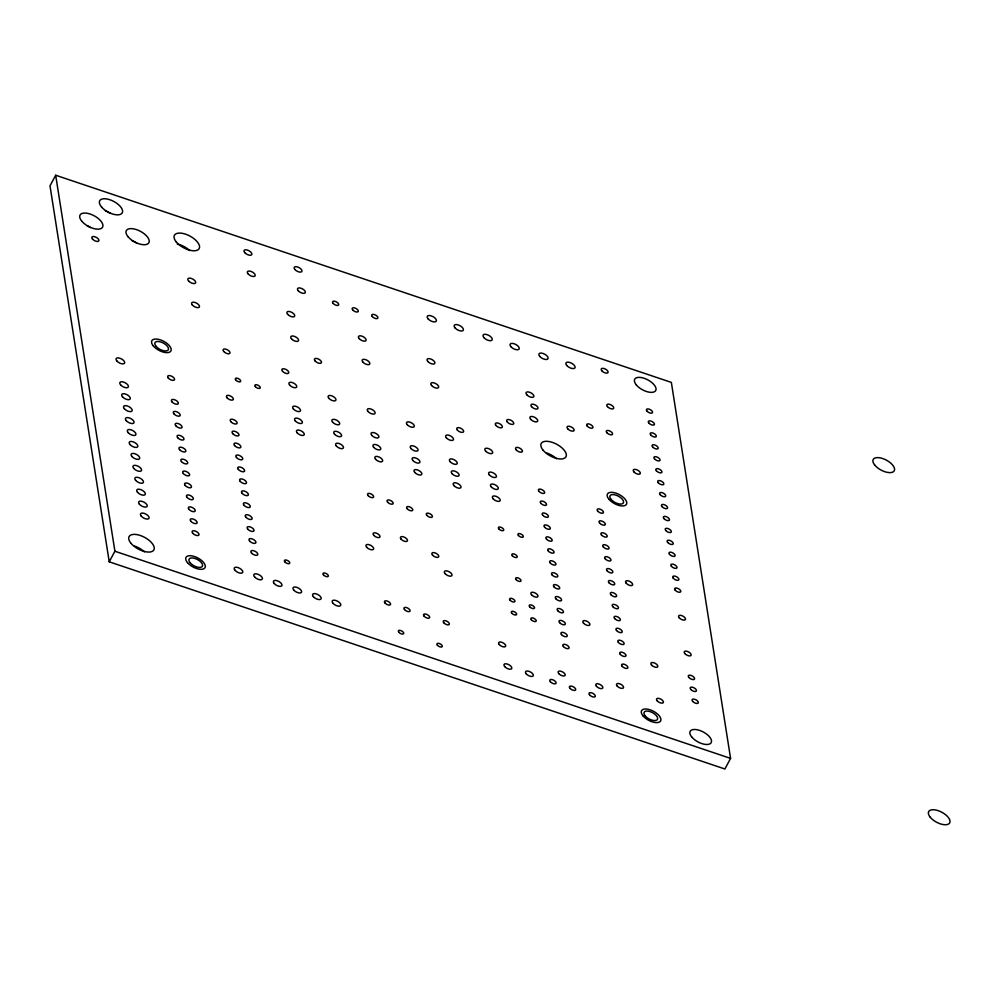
<?xml version="1.0" encoding="UTF-8"?>
<svg xmlns="http://www.w3.org/2000/svg" width="1000" height="1000" viewBox="0 0 1000 1000"><rect width="100%" height="100%" fill="white"/><g stroke="black" fill="none" stroke-linecap="round" stroke-linejoin="round"><path stroke-width="1.5" d="M55.675 175.238L50 185.837L109.225 561.825L724.887 768.988L730.575 758.388L671.35 382.4L55.675 175.238L114.9 551.237L109.225 561.825M114.9 551.237L730.575 758.388M546.688 452.962A14.062 6.65 28.2 0 1 556.562 458.725M134.575 546.062A14.062 6.65 28.2 0 1 144.45 551.812M177.288 244.05A14.062 6.65 28.2 0 1 189.762 250.525M86.95 225.613A12.788 6.037 28.2 0 1 90.463 227.537M105.388 210.787A12.788 6.037 28.2 0 1 110.125 213.238M132 240.662A12.788 6.037 28.2 0 1 136.75 243.113M187.488 562.638A10.825 5.112 28.2 0 0 204.462 568.35A10.825 5.112 28.2 0 0 194.562 556.55A10.825 5.112 28.2 0 0 187.488 562.638M643.088 715.938A10.825 5.112 28.2 0 0 660.05 721.65A10.825 5.112 28.2 0 0 650.163 709.837A10.825 5.112 28.2 0 0 643.088 715.938M153.363 345.975A10.825 5.112 28.2 0 0 170.325 351.688A10.825 5.112 28.2 0 0 160.438 339.875A10.825 5.112 28.2 0 0 153.363 345.975M608.962 499.275A10.825 5.112 28.2 0 0 625.925 504.975A10.825 5.112 28.2 0 0 616.038 493.175A10.825 5.112 28.2 0 0 608.962 499.275M543.175 450.3A14.062 6.65 28.2 0 0 565.225 457.713A14.062 6.65 28.2 0 0 552.362 442.375A14.062 6.65 28.2 0 0 543.175 450.3M131.062 543.387A14.062 6.65 28.2 0 0 153.112 550.812A14.062 6.65 28.2 0 0 140.25 535.462A14.062 6.65 28.2 0 0 131.062 543.387M176.388 242.1A14.062 6.65 28.2 0 0 198.425 249.513A14.062 6.65 28.2 0 0 185.575 234.175A14.062 6.65 28.2 0 0 176.388 242.1M636.388 385.012A11.938 5.637 28.2 0 0 655.088 391.3A11.938 5.637 28.2 0 0 644.175 378.288A11.938 5.637 28.2 0 0 636.388 385.012M691.85 737.125A11.938 5.637 28.2 0 0 710.55 743.425A11.938 5.637 28.2 0 0 699.638 730.4A11.938 5.637 28.2 0 0 691.85 737.125M617.125 686A3.925 1.85 28.2 0 0 623.263 688.062A3.925 1.85 28.2 0 0 619.688 683.787A3.925 1.85 28.2 0 0 617.125 686M633.875 471.85A3.925 1.85 28.2 0 0 640.013 473.913A3.925 1.85 28.2 0 0 636.438 469.637A3.925 1.85 28.2 0 0 633.875 471.85M626.213 583.212A3.925 1.85 28.2 0 0 632.35 585.275A3.925 1.85 28.2 0 0 628.775 581A3.925 1.85 28.2 0 0 626.213 583.212M507.312 422.013A3.925 1.85 28.2 0 0 513.45 424.075A3.925 1.85 28.2 0 0 509.875 419.8A3.925 1.85 28.2 0 0 507.312 422.013M92.475 239.037A3.925 1.85 28.2 0 0 98.625 241.1A3.925 1.85 28.2 0 0 95.037 236.825A3.925 1.85 28.2 0 0 92.475 239.037M567.688 428.75A3.925 1.85 28.2 0 0 573.837 430.812A3.925 1.85 28.2 0 0 570.25 426.538A3.925 1.85 28.2 0 0 567.688 428.75M315.05 360.925A3.925 1.85 28.2 0 0 321.2 362.987A3.925 1.85 28.2 0 0 317.613 358.713A3.925 1.85 28.2 0 0 315.05 360.925M495.938 425.438A3.925 1.85 28.2 0 0 502.088 427.5A3.925 1.85 28.2 0 0 498.5 423.225A3.925 1.85 28.2 0 0 495.938 425.438M531.562 406.662A3.925 1.85 28.2 0 0 537.7 408.738A3.925 1.85 28.2 0 0 534.125 404.462A3.925 1.85 28.2 0 0 531.562 406.662M401.05 539.1A3.925 1.85 28.2 0 0 407.2 541.163A3.925 1.85 28.2 0 0 403.612 536.888A3.925 1.85 28.2 0 0 401.05 539.1M499.25 644.513A3.925 1.85 28.2 0 0 505.4 646.575A3.925 1.85 28.2 0 0 501.812 642.3A3.925 1.85 28.2 0 0 499.25 644.513M558.763 673.575A3.925 1.85 28.2 0 0 564.913 675.638A3.925 1.85 28.2 0 0 561.325 671.363A3.925 1.85 28.2 0 0 558.763 673.575M596.413 686.237A3.925 1.85 28.2 0 0 602.562 688.3A3.925 1.85 28.2 0 0 598.975 684.025A3.925 1.85 28.2 0 0 596.413 686.237M531.525 594.75A3.925 1.85 28.2 0 0 537.675 596.812A3.925 1.85 28.2 0 0 534.087 592.537A3.925 1.85 28.2 0 0 531.525 594.75M583.475 623.088A3.925 1.85 28.2 0 0 589.612 625.15A3.925 1.85 28.2 0 0 586.038 620.875A3.925 1.85 28.2 0 0 583.475 623.088M323.45 574.875A2.988 1.412 28.2 0 0 328.125 576.45A2.988 1.412 28.2 0 0 325.4 573.188A2.988 1.412 28.2 0 0 323.45 574.875M284.875 561.9A2.988 1.412 28.2 0 0 289.55 563.462A2.988 1.412 28.2 0 0 286.825 560.212A2.988 1.412 28.2 0 0 284.875 561.9M255.362 386.613A2.988 1.412 28.2 0 0 260.038 388.188A2.988 1.412 28.2 0 0 257.312 384.938A2.988 1.412 28.2 0 0 255.362 386.613M235.775 380.025A2.988 1.412 28.2 0 0 240.45 381.6A2.988 1.412 28.2 0 0 237.725 378.35A2.988 1.412 28.2 0 0 235.775 380.025M498.837 528.888A2.988 1.412 28.2 0 0 503.512 530.462A2.988 1.412 28.2 0 0 500.788 527.212A2.988 1.412 28.2 0 0 498.837 528.888M518.425 535.487A2.988 1.412 28.2 0 0 523.1 537.062A2.988 1.412 28.2 0 0 520.375 533.8A2.988 1.412 28.2 0 0 518.425 535.487M529.663 606.788A2.988 1.412 28.2 0 0 534.338 608.35A2.988 1.412 28.2 0 0 531.613 605.1A2.988 1.412 28.2 0 0 529.663 606.788M510.062 600.188A2.988 1.412 28.2 0 0 514.738 601.763A2.988 1.412 28.2 0 0 512.013 598.513A2.988 1.412 28.2 0 0 510.062 600.188M511.75 613.175A2.988 1.412 28.2 0 0 516.425 614.75A2.988 1.412 28.2 0 0 513.688 611.487A2.988 1.412 28.2 0 0 511.75 613.175M531.337 619.763A2.988 1.412 28.2 0 0 536.013 621.337A2.988 1.412 28.2 0 0 533.288 618.088A2.988 1.412 28.2 0 0 531.337 619.763M398.812 632.238A2.988 1.412 28.2 0 0 403.488 633.812A2.988 1.412 28.2 0 0 400.763 630.55A2.988 1.412 28.2 0 0 398.812 632.238M437.388 645.212A2.988 1.412 28.2 0 0 442.062 646.787A2.988 1.412 28.2 0 0 439.338 643.525A2.988 1.412 28.2 0 0 437.388 645.212M443.762 622.762A3.413 1.613 28.2 0 0 449.1 624.562A3.413 1.613 28.2 0 0 445.988 620.85A3.413 1.613 28.2 0 0 443.762 622.762M424.087 616.15A3.413 1.613 28.2 0 0 429.425 617.95A3.413 1.613 28.2 0 0 426.312 614.225A3.413 1.613 28.2 0 0 424.087 616.15M404.487 609.55A3.413 1.613 28.2 0 0 409.837 611.35A3.413 1.613 28.2 0 0 406.725 607.638A3.413 1.613 28.2 0 0 404.487 609.55M384.975 602.987A3.413 1.613 28.2 0 0 390.325 604.788A3.413 1.613 28.2 0 0 387.2 601.062A3.413 1.613 28.2 0 0 384.975 602.987M368.05 495.55A3.413 1.613 28.2 0 0 373.4 497.35A3.413 1.613 28.2 0 0 370.275 493.625A3.413 1.613 28.2 0 0 368.05 495.55M387.575 502.113A3.413 1.613 28.2 0 0 392.912 503.913A3.413 1.613 28.2 0 0 389.8 500.188A3.413 1.613 28.2 0 0 387.575 502.113M407.163 508.7A3.413 1.613 28.2 0 0 412.512 510.5A3.413 1.613 28.2 0 0 409.387 506.788A3.413 1.613 28.2 0 0 407.163 508.7M426.838 515.325A3.413 1.613 28.2 0 0 432.175 517.125A3.413 1.613 28.2 0 0 429.062 513.4A3.413 1.613 28.2 0 0 426.838 515.325M366.637 547.188A4.263 2.013 28.2 0 0 373.325 549.438A4.263 2.013 28.2 0 0 369.425 544.788A4.263 2.013 28.2 0 0 366.637 547.188M445.012 573.562A4.263 2.013 28.2 0 0 451.7 575.812A4.263 2.013 28.2 0 0 447.8 571.163A4.263 2.013 28.2 0 0 445.012 573.562M428 318.762A5.112 2.413 28.2 0 0 436.012 321.463A5.112 2.413 28.2 0 0 431.337 315.887A5.112 2.413 28.2 0 0 428 318.762M454.988 327.85A5.112 2.413 28.2 0 0 463.013 330.55A5.112 2.413 28.2 0 0 458.338 324.963A5.112 2.413 28.2 0 0 454.988 327.85M563.375 646.525A3.5 1.65 28.2 0 0 568.85 648.363A3.5 1.65 28.2 0 0 565.65 644.55A3.5 1.65 28.2 0 0 563.375 646.525M561.487 634.587A3.5 1.65 28.2 0 0 566.975 636.425A3.5 1.65 28.2 0 0 563.775 632.612A3.5 1.65 28.2 0 0 561.487 634.587M559.612 622.65A3.5 1.65 28.2 0 0 565.087 624.487A3.5 1.65 28.2 0 0 561.9 620.675A3.5 1.65 28.2 0 0 559.612 622.65M557.725 610.712A3.5 1.65 28.2 0 0 563.212 612.55A3.5 1.65 28.2 0 0 560.013 608.737A3.5 1.65 28.2 0 0 557.725 610.712M555.85 598.775A3.5 1.65 28.2 0 0 561.325 600.612A3.5 1.65 28.2 0 0 558.138 596.8A3.5 1.65 28.2 0 0 555.85 598.775M553.975 586.838A3.5 1.65 28.2 0 0 559.45 588.675A3.5 1.65 28.2 0 0 556.25 584.862A3.5 1.65 28.2 0 0 553.975 586.838M552.087 574.9A3.5 1.65 28.2 0 0 557.562 576.737A3.5 1.65 28.2 0 0 554.375 572.925A3.5 1.65 28.2 0 0 552.087 574.9M550.212 562.962A3.5 1.65 28.2 0 0 555.688 564.8A3.5 1.65 28.2 0 0 552.487 560.988A3.5 1.65 28.2 0 0 550.212 562.962M548.325 551.025A3.5 1.65 28.2 0 0 553.812 552.863A3.5 1.65 28.2 0 0 550.612 549.05A3.5 1.65 28.2 0 0 548.325 551.025M546.45 539.087A3.5 1.65 28.2 0 0 551.925 540.925A3.5 1.65 28.2 0 0 548.737 537.112A3.5 1.65 28.2 0 0 546.45 539.087M544.562 527.137A3.5 1.65 28.2 0 0 550.05 528.987A3.5 1.65 28.2 0 0 546.85 525.175A3.5 1.65 28.2 0 0 544.562 527.137M542.688 515.2A3.5 1.65 28.2 0 0 548.162 517.05A3.5 1.65 28.2 0 0 544.975 513.237A3.5 1.65 28.2 0 0 542.688 515.2M540.812 503.263A3.5 1.65 28.2 0 0 546.287 505.112A3.5 1.65 28.2 0 0 543.088 501.3A3.5 1.65 28.2 0 0 540.812 503.263M538.925 491.325A3.5 1.65 28.2 0 0 544.4 493.175A3.5 1.65 28.2 0 0 541.213 489.363A3.5 1.65 28.2 0 0 538.925 491.325M597.712 511.112A3.5 1.65 28.2 0 0 603.188 512.95A3.5 1.65 28.2 0 0 599.987 509.137A3.5 1.65 28.2 0 0 597.712 511.112M599.587 523.05A3.5 1.65 28.2 0 0 605.062 524.888A3.5 1.65 28.2 0 0 601.875 521.075A3.5 1.65 28.2 0 0 599.587 523.05M601.475 534.987A3.5 1.65 28.2 0 0 606.95 536.825A3.5 1.65 28.2 0 0 603.75 533.013A3.5 1.65 28.2 0 0 601.475 534.987M603.35 546.925A3.5 1.65 28.2 0 0 608.825 548.763A3.5 1.65 28.2 0 0 605.638 544.95A3.5 1.65 28.2 0 0 603.35 546.925M605.225 558.862A3.5 1.65 28.2 0 0 610.712 560.7A3.5 1.65 28.2 0 0 607.513 556.888A3.5 1.65 28.2 0 0 605.225 558.862M607.112 570.8A3.5 1.65 28.2 0 0 612.587 572.638A3.5 1.65 28.2 0 0 609.4 568.825A3.5 1.65 28.2 0 0 607.112 570.8M608.987 582.737A3.5 1.65 28.2 0 0 614.475 584.575A3.5 1.65 28.2 0 0 611.275 580.763A3.5 1.65 28.2 0 0 608.987 582.737M610.875 594.675A3.5 1.65 28.2 0 0 616.35 596.512A3.5 1.65 28.2 0 0 613.15 592.7A3.5 1.65 28.2 0 0 610.875 594.675M612.75 606.613A3.5 1.65 28.2 0 0 618.225 608.45A3.5 1.65 28.2 0 0 615.037 604.637A3.5 1.65 28.2 0 0 612.75 606.613M614.637 618.55A3.5 1.65 28.2 0 0 620.112 620.388A3.5 1.65 28.2 0 0 616.912 616.575A3.5 1.65 28.2 0 0 614.637 618.55M616.512 630.487A3.5 1.65 28.2 0 0 621.987 632.325A3.5 1.65 28.2 0 0 618.8 628.513A3.5 1.65 28.2 0 0 616.512 630.487M618.387 642.425A3.5 1.65 28.2 0 0 623.875 644.262A3.5 1.65 28.2 0 0 620.675 640.45A3.5 1.65 28.2 0 0 618.387 642.425M620.275 654.362A3.5 1.65 28.2 0 0 625.75 656.2A3.5 1.65 28.2 0 0 622.562 652.387A3.5 1.65 28.2 0 0 620.275 654.362M622.15 666.3A3.5 1.65 28.2 0 0 627.638 668.138A3.5 1.65 28.2 0 0 624.438 664.338A3.5 1.65 28.2 0 0 622.15 666.3M254.562 576.862A4.775 2.25 28.2 0 0 262.05 579.388A4.775 2.25 28.2 0 0 257.688 574.175A4.775 2.25 28.2 0 0 254.562 576.862M332.938 603.237A4.775 2.25 28.2 0 0 340.425 605.75A4.775 2.25 28.2 0 0 336.062 600.55A4.775 2.25 28.2 0 0 332.938 603.237M234.975 570.275A4.775 2.25 28.2 0 0 242.45 572.788A4.775 2.25 28.2 0 0 238.088 567.587A4.775 2.25 28.2 0 0 234.975 570.275M313.35 596.65A4.775 2.25 28.2 0 0 320.825 599.163A4.775 2.25 28.2 0 0 316.462 593.95A4.775 2.25 28.2 0 0 313.35 596.65M293.75 590.05A4.775 2.25 28.2 0 0 301.238 592.575A4.775 2.25 28.2 0 0 296.875 587.362A4.775 2.25 28.2 0 0 293.75 590.05M274.163 583.462A4.775 2.25 28.2 0 0 281.637 585.975A4.775 2.25 28.2 0 0 277.275 580.775A4.775 2.25 28.2 0 0 274.163 583.462M606.838 432.688A3.5 1.65 28.2 0 0 612.312 434.525A3.5 1.65 28.2 0 0 609.113 430.712A3.5 1.65 28.2 0 0 606.838 432.688M587.238 426.087A3.5 1.65 28.2 0 0 592.712 427.938A3.5 1.65 28.2 0 0 589.525 424.125A3.5 1.65 28.2 0 0 587.238 426.087M333.1 303.35A3.413 1.613 28.2 0 0 338.45 305.15A3.413 1.613 28.2 0 0 335.337 301.425A3.413 1.613 28.2 0 0 333.1 303.35M352.7 309.938A3.413 1.613 28.2 0 0 358.038 311.737A3.413 1.613 28.2 0 0 354.925 308.025A3.413 1.613 28.2 0 0 352.7 309.938M372.287 316.537A3.413 1.613 28.2 0 0 377.638 318.337A3.413 1.613 28.2 0 0 374.525 314.613A3.413 1.613 28.2 0 0 372.287 316.537M81.85 221.262A12.788 6.037 28.2 0 0 101.9 228A12.788 6.037 28.2 0 0 90.213 214.062A12.788 6.037 28.2 0 0 81.85 221.262M101.525 206.962A12.788 6.037 28.2 0 0 121.562 213.7A12.788 6.037 28.2 0 0 109.875 199.75A12.788 6.037 28.2 0 0 101.525 206.962M128.138 236.838A12.788 6.037 28.2 0 0 148.188 243.575A12.788 6.037 28.2 0 0 136.5 229.625A12.788 6.037 28.2 0 0 128.138 236.838M457.362 430.062A3.837 1.812 28.2 0 0 463.375 432.075A3.837 1.812 28.2 0 0 459.862 427.9A3.837 1.812 28.2 0 0 457.362 430.062M516.138 449.837A3.837 1.812 28.2 0 0 522.15 451.863A3.837 1.812 28.2 0 0 518.65 447.675A3.837 1.812 28.2 0 0 516.138 449.837M223.7 351.438A3.837 1.812 28.2 0 0 229.713 353.462A3.837 1.812 28.2 0 0 226.2 349.275A3.837 1.812 28.2 0 0 223.7 351.438M282.475 371.213A3.837 1.812 28.2 0 0 288.488 373.237A3.837 1.812 28.2 0 0 284.988 369.05A3.837 1.812 28.2 0 0 282.475 371.213M432.475 555.037A3.837 1.812 28.2 0 0 438.488 557.062A3.837 1.812 28.2 0 0 434.988 552.875A3.837 1.812 28.2 0 0 432.475 555.037M373.7 535.262A3.837 1.812 28.2 0 0 379.712 537.275A3.837 1.812 28.2 0 0 376.2 533.1A3.837 1.812 28.2 0 0 373.7 535.262M684.837 653.562A3.837 1.812 28.2 0 0 690.85 655.588A3.837 1.812 28.2 0 0 687.35 651.4A3.837 1.812 28.2 0 0 684.837 653.562M679.2 617.75A3.837 1.812 28.2 0 0 685.212 619.775A3.837 1.812 28.2 0 0 681.7 615.588A3.837 1.812 28.2 0 0 679.2 617.75M601.8 370.763A3.837 1.812 28.2 0 0 607.812 372.788A3.837 1.812 28.2 0 0 604.3 368.612A3.837 1.812 28.2 0 0 601.8 370.763M607.438 406.587A3.837 1.812 28.2 0 0 613.45 408.6A3.837 1.812 28.2 0 0 609.938 404.425A3.837 1.812 28.2 0 0 607.438 406.587M651.5 664.963A3.837 1.812 28.2 0 0 657.513 666.975A3.837 1.812 28.2 0 0 654 662.8A3.837 1.812 28.2 0 0 651.5 664.963M657.138 700.775A3.837 1.812 28.2 0 0 663.15 702.788A3.837 1.812 28.2 0 0 659.638 698.612A3.837 1.812 28.2 0 0 657.138 700.775M227.05 397.788A3.837 1.812 28.2 0 0 233.062 399.812A3.837 1.812 28.2 0 0 229.562 395.625A3.837 1.812 28.2 0 0 227.05 397.788M168.275 378.013A3.837 1.812 28.2 0 0 174.288 380.037A3.837 1.812 28.2 0 0 170.775 375.85A3.837 1.812 28.2 0 0 168.275 378.013M251.5 552.975A3.837 1.812 28.2 0 0 257.512 555A3.837 1.812 28.2 0 0 254 550.812A3.837 1.812 28.2 0 0 251.5 552.975M192.712 533.2A3.837 1.812 28.2 0 0 198.725 535.225A3.837 1.812 28.2 0 0 195.225 531.038A3.837 1.812 28.2 0 0 192.712 533.2M249.613 541.038A3.837 1.812 28.2 0 0 255.625 543.062A3.837 1.812 28.2 0 0 252.125 538.875A3.837 1.812 28.2 0 0 249.613 541.038M190.837 521.263A3.837 1.812 28.2 0 0 196.85 523.288A3.837 1.812 28.2 0 0 193.337 519.1A3.837 1.812 28.2 0 0 190.837 521.263M247.738 529.1A3.837 1.812 28.2 0 0 253.75 531.125A3.837 1.812 28.2 0 0 250.238 526.938A3.837 1.812 28.2 0 0 247.738 529.1M188.95 509.325A3.837 1.812 28.2 0 0 194.963 511.35A3.837 1.812 28.2 0 0 191.462 507.163A3.837 1.812 28.2 0 0 188.95 509.325M245.85 517.163A3.837 1.812 28.2 0 0 251.863 519.188A3.837 1.812 28.2 0 0 248.363 515A3.837 1.812 28.2 0 0 245.85 517.163M187.075 497.388A3.837 1.812 28.2 0 0 193.088 499.412A3.837 1.812 28.2 0 0 189.575 495.225A3.837 1.812 28.2 0 0 187.075 497.388M243.975 505.225A3.837 1.812 28.2 0 0 249.988 507.25A3.837 1.812 28.2 0 0 246.488 503.062A3.837 1.812 28.2 0 0 243.975 505.225M185.188 485.45A3.837 1.812 28.2 0 0 191.2 487.475A3.837 1.812 28.2 0 0 187.7 483.288A3.837 1.812 28.2 0 0 185.188 485.45M242.1 493.288A3.837 1.812 28.2 0 0 248.113 495.312A3.837 1.812 28.2 0 0 244.6 491.125A3.837 1.812 28.2 0 0 242.1 493.288M183.312 473.512A3.837 1.812 28.2 0 0 189.325 475.538A3.837 1.812 28.2 0 0 185.825 471.35A3.837 1.812 28.2 0 0 183.312 473.512M240.212 481.35A3.837 1.812 28.2 0 0 246.225 483.375A3.837 1.812 28.2 0 0 242.725 479.188A3.837 1.812 28.2 0 0 240.212 481.35M181.438 461.575A3.837 1.812 28.2 0 0 187.45 463.6A3.837 1.812 28.2 0 0 183.938 459.412A3.837 1.812 28.2 0 0 181.438 461.575M238.337 469.412A3.837 1.812 28.2 0 0 244.35 471.438A3.837 1.812 28.2 0 0 240.837 467.25A3.837 1.812 28.2 0 0 238.337 469.412M179.55 449.637A3.837 1.812 28.2 0 0 185.562 451.662A3.837 1.812 28.2 0 0 182.062 447.475A3.837 1.812 28.2 0 0 179.55 449.637M236.45 457.475A3.837 1.812 28.2 0 0 242.463 459.5A3.837 1.812 28.2 0 0 238.962 455.312A3.837 1.812 28.2 0 0 236.45 457.475M177.675 437.7A3.837 1.812 28.2 0 0 183.688 439.725A3.837 1.812 28.2 0 0 180.175 435.538A3.837 1.812 28.2 0 0 177.675 437.7M234.575 445.538A3.837 1.812 28.2 0 0 240.588 447.562A3.837 1.812 28.2 0 0 237.075 443.375A3.837 1.812 28.2 0 0 234.575 445.538M175.787 425.763A3.837 1.812 28.2 0 0 181.8 427.788A3.837 1.812 28.2 0 0 178.3 423.6A3.837 1.812 28.2 0 0 175.787 425.763M232.688 433.6A3.837 1.812 28.2 0 0 238.7 435.625A3.837 1.812 28.2 0 0 235.2 431.438A3.837 1.812 28.2 0 0 232.688 433.6M173.912 413.825A3.837 1.812 28.2 0 0 179.925 415.85A3.837 1.812 28.2 0 0 176.412 411.662A3.837 1.812 28.2 0 0 173.912 413.825M230.812 421.662A3.837 1.812 28.2 0 0 236.825 423.688A3.837 1.812 28.2 0 0 233.325 419.5A3.837 1.812 28.2 0 0 230.812 421.662M172.025 401.887A3.837 1.812 28.2 0 0 178.038 403.913A3.837 1.812 28.2 0 0 174.537 399.725A3.837 1.812 28.2 0 0 172.025 401.887M485.55 450.988A4.35 2.05 28.2 0 0 492.362 453.275A4.35 2.05 28.2 0 0 488.387 448.537A4.35 2.05 28.2 0 0 485.55 450.988M446.362 437.8A4.35 2.05 28.2 0 0 453.175 440.087A4.35 2.05 28.2 0 0 449.2 435.35A4.35 2.05 28.2 0 0 446.362 437.8M489.312 474.862A4.35 2.05 28.2 0 0 496.125 477.15A4.35 2.05 28.2 0 0 492.15 472.413A4.35 2.05 28.2 0 0 489.312 474.862M491.188 486.8A4.35 2.05 28.2 0 0 498 489.087A4.35 2.05 28.2 0 0 494.038 484.35A4.35 2.05 28.2 0 0 491.188 486.8M493.075 498.738A4.35 2.05 28.2 0 0 499.888 501.025A4.35 2.05 28.2 0 0 495.913 496.287A4.35 2.05 28.2 0 0 493.075 498.738M450.125 461.675A4.35 2.05 28.2 0 0 456.938 463.963A4.35 2.05 28.2 0 0 452.962 459.225A4.35 2.05 28.2 0 0 450.125 461.675M452 473.612A4.35 2.05 28.2 0 0 458.812 475.9A4.35 2.05 28.2 0 0 454.85 471.163A4.35 2.05 28.2 0 0 452 473.612M453.888 485.55A4.35 2.05 28.2 0 0 460.7 487.837A4.35 2.05 28.2 0 0 456.725 483.1A4.35 2.05 28.2 0 0 453.888 485.55M407.175 424.613A4.35 2.05 28.2 0 0 413.988 426.9A4.35 2.05 28.2 0 0 410.012 422.163A4.35 2.05 28.2 0 0 407.175 424.613M367.987 411.425A4.35 2.05 28.2 0 0 374.8 413.713A4.35 2.05 28.2 0 0 370.825 408.975A4.35 2.05 28.2 0 0 367.987 411.425M410.938 448.488A4.35 2.05 28.2 0 0 417.75 450.775A4.35 2.05 28.2 0 0 413.775 446.037A4.35 2.05 28.2 0 0 410.938 448.488M412.812 460.425A4.35 2.05 28.2 0 0 419.625 462.713A4.35 2.05 28.2 0 0 415.662 457.975A4.35 2.05 28.2 0 0 412.812 460.425M414.7 472.362A4.35 2.05 28.2 0 0 421.512 474.65A4.35 2.05 28.2 0 0 417.537 469.913A4.35 2.05 28.2 0 0 414.7 472.362M371.75 435.3A4.35 2.05 28.2 0 0 378.562 437.6A4.35 2.05 28.2 0 0 374.588 432.85A4.35 2.05 28.2 0 0 371.75 435.3M373.625 447.238A4.35 2.05 28.2 0 0 380.438 449.538A4.35 2.05 28.2 0 0 376.463 444.787A4.35 2.05 28.2 0 0 373.625 447.238M375.513 459.175A4.35 2.05 28.2 0 0 382.325 461.475A4.35 2.05 28.2 0 0 378.35 456.725A4.35 2.05 28.2 0 0 375.513 459.175M328.8 398.237A4.35 2.05 28.2 0 0 335.613 400.538A4.35 2.05 28.2 0 0 331.637 395.788A4.35 2.05 28.2 0 0 328.8 398.237M289.613 385.05A4.35 2.05 28.2 0 0 296.425 387.35A4.35 2.05 28.2 0 0 292.45 382.6A4.35 2.05 28.2 0 0 289.613 385.05M332.562 422.113A4.35 2.05 28.2 0 0 339.375 424.412A4.35 2.05 28.2 0 0 335.4 419.663A4.35 2.05 28.2 0 0 332.562 422.113M334.438 434.05A4.35 2.05 28.2 0 0 341.25 436.35A4.35 2.05 28.2 0 0 337.275 431.6A4.35 2.05 28.2 0 0 334.438 434.05M336.325 445.988A4.35 2.05 28.2 0 0 343.137 448.288A4.35 2.05 28.2 0 0 339.162 443.537A4.35 2.05 28.2 0 0 336.325 445.988M293.375 408.925A4.35 2.05 28.2 0 0 300.188 411.225A4.35 2.05 28.2 0 0 296.212 406.475A4.35 2.05 28.2 0 0 293.375 408.925M295.25 420.863A4.35 2.05 28.2 0 0 302.062 423.162A4.35 2.05 28.2 0 0 298.087 418.425A4.35 2.05 28.2 0 0 295.25 420.863M297.137 432.8A4.35 2.05 28.2 0 0 303.95 435.1A4.35 2.05 28.2 0 0 299.975 430.363A4.35 2.05 28.2 0 0 297.137 432.8M244.713 252.575A4.35 2.05 28.2 0 0 251.525 254.875A4.35 2.05 28.2 0 0 247.55 250.125A4.35 2.05 28.2 0 0 244.713 252.575M294.85 269.45A4.35 2.05 28.2 0 0 301.663 271.737A4.35 2.05 28.2 0 0 297.688 267A4.35 2.05 28.2 0 0 294.85 269.45M248.05 273.825A4.35 2.05 28.2 0 0 254.875 276.112A4.35 2.05 28.2 0 0 250.9 271.375A4.35 2.05 28.2 0 0 248.05 273.825M298.2 290.688A4.35 2.05 28.2 0 0 305.012 292.987A4.35 2.05 28.2 0 0 301.038 288.238A4.35 2.05 28.2 0 0 298.2 290.688M504.675 666.562A4.35 2.05 28.2 0 0 511.488 668.85A4.35 2.05 28.2 0 0 507.512 664.112A4.35 2.05 28.2 0 0 504.675 666.562M526.2 673.8A4.35 2.05 28.2 0 0 533.013 676.1A4.35 2.05 28.2 0 0 529.038 671.35A4.35 2.05 28.2 0 0 526.2 673.8M569.95 688.3A3.5 1.65 28.2 0 0 575.425 690.15A3.5 1.65 28.2 0 0 572.238 686.338A3.5 1.65 28.2 0 0 569.95 688.3M550.363 681.712A3.5 1.65 28.2 0 0 555.837 683.55A3.5 1.65 28.2 0 0 552.638 679.737A3.5 1.65 28.2 0 0 550.363 681.712M589.55 694.9A3.5 1.65 28.2 0 0 595.025 696.737A3.5 1.65 28.2 0 0 591.825 692.925A3.5 1.65 28.2 0 0 589.55 694.9M359.125 338.55A4.263 2.013 28.2 0 0 365.812 340.788A4.263 2.013 28.2 0 0 361.912 336.138A4.263 2.013 28.2 0 0 359.125 338.55M362.825 362.05A4.263 2.013 28.2 0 0 369.513 364.288A4.263 2.013 28.2 0 0 365.613 359.637A4.263 2.013 28.2 0 0 362.825 362.05M427.75 361.388A4.35 2.05 28.2 0 0 434.562 363.688A4.35 2.05 28.2 0 0 430.588 358.938A4.35 2.05 28.2 0 0 427.75 361.388M526.725 394.688A4.35 2.05 28.2 0 0 533.538 396.987A4.35 2.05 28.2 0 0 529.562 392.238A4.35 2.05 28.2 0 0 526.725 394.688M431.538 385.45A4.35 2.05 28.2 0 0 438.363 387.75A4.35 2.05 28.2 0 0 434.387 383A4.35 2.05 28.2 0 0 431.538 385.45M530.588 419.225A4.35 2.05 28.2 0 0 537.4 421.512A4.35 2.05 28.2 0 0 533.425 416.775A4.35 2.05 28.2 0 0 530.588 419.225M188.538 280.9A4.35 2.05 28.2 0 0 195.35 283.188A4.35 2.05 28.2 0 0 191.375 278.45A4.35 2.05 28.2 0 0 188.538 280.9M287.587 314.225A4.35 2.05 28.2 0 0 294.4 316.525A4.35 2.05 28.2 0 0 290.425 311.775A4.35 2.05 28.2 0 0 287.587 314.225M192.325 304.962A4.35 2.05 28.2 0 0 199.137 307.262A4.35 2.05 28.2 0 0 195.162 302.512A4.35 2.05 28.2 0 0 192.325 304.962M291.45 338.762A4.35 2.05 28.2 0 0 298.263 341.05A4.35 2.05 28.2 0 0 294.288 336.312A4.35 2.05 28.2 0 0 291.45 338.762M483.85 337.562A5.112 2.413 28.2 0 0 491.863 340.25A5.112 2.413 28.2 0 0 487.188 334.675A5.112 2.413 28.2 0 0 483.85 337.562M510.85 346.637A5.112 2.413 28.2 0 0 518.862 349.338A5.112 2.413 28.2 0 0 514.188 343.762A5.112 2.413 28.2 0 0 510.85 346.637M539.7 356.35A5.112 2.413 28.2 0 0 547.712 359.05A5.112 2.413 28.2 0 0 543.038 353.462A5.112 2.413 28.2 0 0 539.7 356.35M566.7 365.438A5.112 2.413 28.2 0 0 574.712 368.137A5.112 2.413 28.2 0 0 570.037 362.55A5.112 2.413 28.2 0 0 566.7 365.438M690.738 689.375A3.5 1.65 28.2 0 0 696.213 691.213A3.5 1.65 28.2 0 0 693.012 687.4A3.5 1.65 28.2 0 0 690.738 689.375M688.85 677.438A3.5 1.65 28.2 0 0 694.325 679.275A3.5 1.65 28.2 0 0 691.137 675.462A3.5 1.65 28.2 0 0 688.85 677.438M692.613 701.312A3.5 1.65 28.2 0 0 698.088 703.15A3.5 1.65 28.2 0 0 694.9 699.35A3.5 1.65 28.2 0 0 692.613 701.312M135.625 480.325A4.775 2.25 28.2 0 0 143.1 482.837A4.775 2.25 28.2 0 0 138.737 477.625A4.775 2.25 28.2 0 0 135.625 480.325M120.575 384.812A4.775 2.25 28.2 0 0 128.062 387.337A4.775 2.25 28.2 0 0 123.7 382.125A4.775 2.25 28.2 0 0 120.575 384.812M128.1 432.562A4.775 2.25 28.2 0 0 135.588 435.087A4.775 2.25 28.2 0 0 131.213 429.875A4.775 2.25 28.2 0 0 128.1 432.562M126.225 420.625A4.775 2.25 28.2 0 0 133.7 423.15A4.775 2.25 28.2 0 0 129.338 417.938A4.775 2.25 28.2 0 0 126.225 420.625M133.737 468.387A4.775 2.25 28.2 0 0 141.225 470.9A4.775 2.25 28.2 0 0 136.862 465.688A4.775 2.25 28.2 0 0 133.737 468.387M141.263 516.138A4.775 2.25 28.2 0 0 148.75 518.65A4.775 2.25 28.2 0 0 144.375 513.438A4.775 2.25 28.2 0 0 141.263 516.138M124.338 408.688A4.775 2.25 28.2 0 0 131.825 411.213A4.775 2.25 28.2 0 0 127.463 406A4.775 2.25 28.2 0 0 124.338 408.688M131.862 456.438A4.775 2.25 28.2 0 0 139.338 458.963A4.775 2.25 28.2 0 0 134.975 453.75A4.775 2.25 28.2 0 0 131.862 456.438M139.388 504.2A4.775 2.25 28.2 0 0 146.862 506.712A4.775 2.25 28.2 0 0 142.5 501.5A4.775 2.25 28.2 0 0 139.388 504.2M122.463 396.75A4.775 2.25 28.2 0 0 129.938 399.275A4.775 2.25 28.2 0 0 125.575 394.062A4.775 2.25 28.2 0 0 122.463 396.75M129.975 444.5A4.775 2.25 28.2 0 0 137.463 447.025A4.775 2.25 28.2 0 0 133.1 441.812A4.775 2.25 28.2 0 0 129.975 444.5M137.5 492.262A4.775 2.25 28.2 0 0 144.987 494.775A4.775 2.25 28.2 0 0 140.625 489.562A4.775 2.25 28.2 0 0 137.5 492.262M116.812 360.938A4.775 2.25 28.2 0 0 124.3 363.462A4.775 2.25 28.2 0 0 119.938 358.25A4.775 2.25 28.2 0 0 116.812 360.938M646.963 411.087A3.413 1.613 28.2 0 0 652.312 412.887A3.413 1.613 28.2 0 0 649.188 409.175A3.413 1.613 28.2 0 0 646.963 411.087M648.838 423.025A3.413 1.613 28.2 0 0 654.188 424.825A3.413 1.613 28.2 0 0 651.075 421.112A3.413 1.613 28.2 0 0 648.838 423.025M650.725 434.963A3.413 1.613 28.2 0 0 656.062 436.763A3.413 1.613 28.2 0 0 652.95 433.05A3.413 1.613 28.2 0 0 650.725 434.963M652.6 446.9A3.413 1.613 28.2 0 0 657.95 448.7A3.413 1.613 28.2 0 0 654.837 444.988A3.413 1.613 28.2 0 0 652.6 446.9M654.488 458.837A3.413 1.613 28.2 0 0 659.825 460.637A3.413 1.613 28.2 0 0 656.712 456.925A3.413 1.613 28.2 0 0 654.488 458.837M656.363 470.775A3.413 1.613 28.2 0 0 661.712 472.575A3.413 1.613 28.2 0 0 658.587 468.862A3.413 1.613 28.2 0 0 656.363 470.775M658.25 482.713A3.413 1.613 28.2 0 0 663.587 484.513A3.413 1.613 28.2 0 0 660.475 480.8A3.413 1.613 28.2 0 0 658.25 482.713M660.125 494.65A3.413 1.613 28.2 0 0 665.475 496.45A3.413 1.613 28.2 0 0 662.35 492.738A3.413 1.613 28.2 0 0 660.125 494.65M662 506.587A3.413 1.613 28.2 0 0 667.35 508.387A3.413 1.613 28.2 0 0 664.237 504.675A3.413 1.613 28.2 0 0 662 506.587M663.888 518.538A3.413 1.613 28.2 0 0 669.225 520.325A3.413 1.613 28.2 0 0 666.112 516.613A3.413 1.613 28.2 0 0 663.888 518.538M665.763 530.475A3.413 1.613 28.2 0 0 671.112 532.263A3.413 1.613 28.2 0 0 667.987 528.55A3.413 1.613 28.2 0 0 665.763 530.475M667.65 542.413A3.413 1.613 28.2 0 0 672.987 544.2A3.413 1.613 28.2 0 0 669.875 540.487A3.413 1.613 28.2 0 0 667.65 542.413M669.525 554.35A3.413 1.613 28.2 0 0 674.875 556.138A3.413 1.613 28.2 0 0 671.75 552.425A3.413 1.613 28.2 0 0 669.525 554.35M671.413 566.287A3.413 1.613 28.2 0 0 676.75 568.075A3.413 1.613 28.2 0 0 673.637 564.362A3.413 1.613 28.2 0 0 671.413 566.287M673.288 578.225A3.413 1.613 28.2 0 0 678.637 580.025A3.413 1.613 28.2 0 0 675.512 576.3A3.413 1.613 28.2 0 0 673.288 578.225M675.163 590.163A3.413 1.613 28.2 0 0 680.512 591.962A3.413 1.613 28.2 0 0 677.4 588.237A3.413 1.613 28.2 0 0 675.163 590.163M516.1 579.612A2.988 1.412 28.2 0 0 520.775 581.188A2.988 1.412 28.2 0 0 518.05 577.925A2.988 1.412 28.2 0 0 516.1 579.612M512.337 555.737A2.988 1.412 28.2 0 0 517.013 557.312A2.988 1.412 28.2 0 0 514.288 554.05A2.988 1.412 28.2 0 0 512.337 555.737M156.037 346.3A7.588 3.588 28.2 0 0 167.925 350.3A7.588 3.588 28.2 0 0 160.987 342.025A7.588 3.588 28.2 0 0 156.037 346.3M190.138 562.775A7.588 3.588 28.2 0 0 202.025 566.775A7.588 3.588 28.2 0 0 195.087 558.5A7.588 3.588 28.2 0 0 190.138 562.775M645.188 715.888A7.588 3.588 28.2 0 0 657.087 719.887A7.588 3.588 28.2 0 0 650.15 711.612A7.588 3.588 28.2 0 0 645.188 715.888M611.087 499.412A7.588 3.588 28.2 0 0 622.987 503.413A7.588 3.588 28.2 0 0 616.05 495.138A7.588 3.588 28.2 0 0 611.087 499.412M874.9 465.262A11.938 5.637 28.2 0 0 893.612 471.562A11.938 5.637 28.2 0 0 882.7 458.537A11.938 5.637 28.2 0 0 874.9 465.262M930.362 817.387A11.938 5.637 28.2 0 0 949.075 823.675A11.938 5.637 28.2 0 0 938.162 810.662A11.938 5.637 28.2 0 0 930.362 817.387"/></g></svg>
